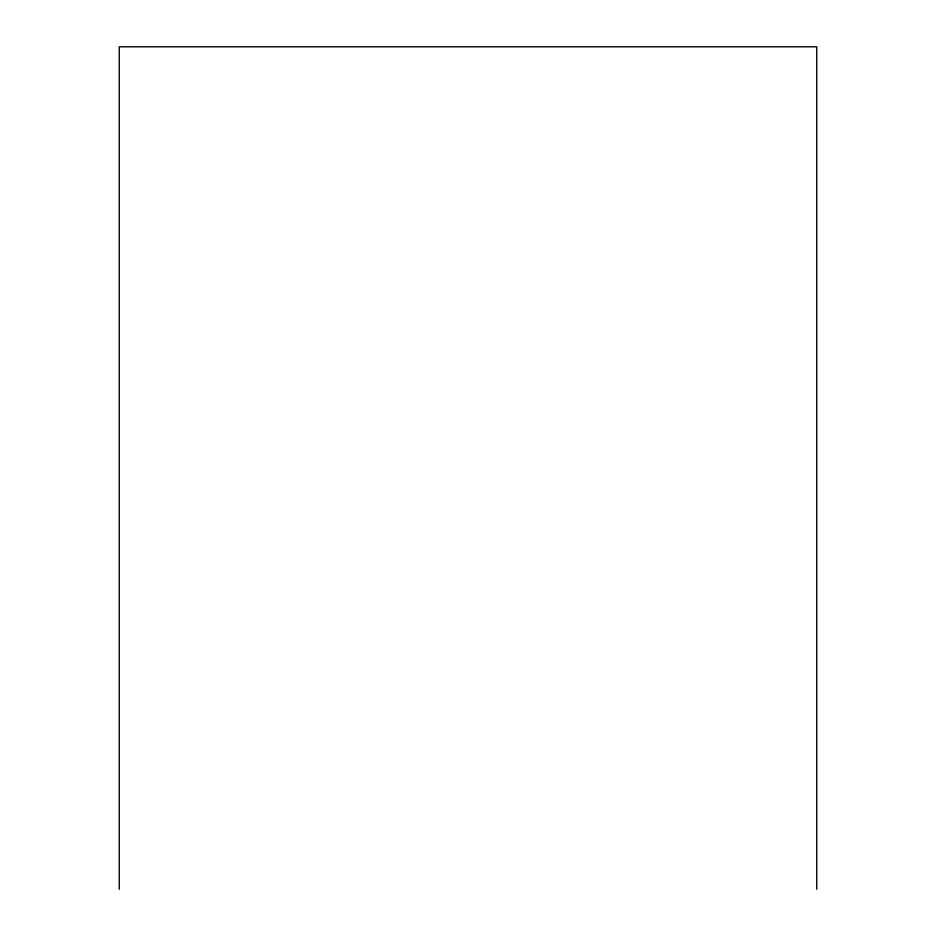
<?xml version="1.0" encoding="UTF-8"?>
<svg xmlns="http://www.w3.org/2000/svg" width="936" height="936" viewBox="0 0 936 936"><rect width="100%" height="100%" fill="white"/><g stroke="black" fill="none" stroke-linecap="round" stroke-linejoin="round"><path stroke-width="1.4" d="M816.742 889.2L816.742 46.8L119.258 46.8L119.258 889.2"/></g></svg>
